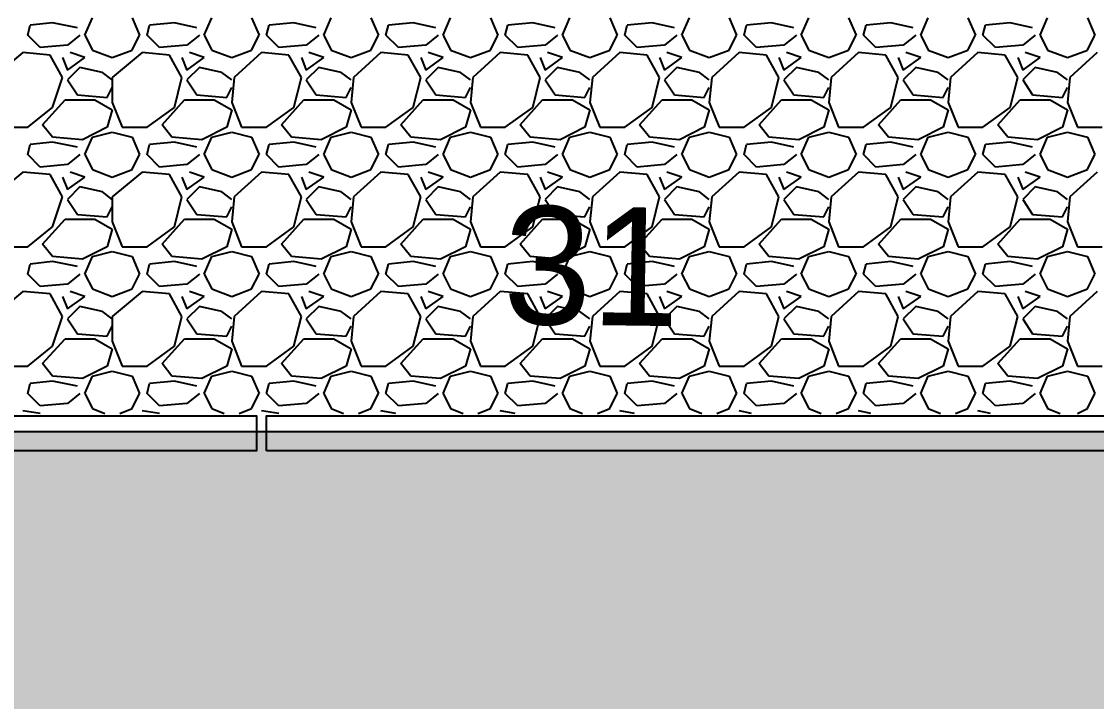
# Model space of a CAD drawing. Header units: metres. Extents: x 1 to 213, y 1 to 147.
# Drawn here: x 71.63 to 76.203, y 133.172 to 136.065 of the extents above; entities that cross this region are included whole.
import ezdxf

# ---------------------------------------------------------------- set-up
doc = ezdxf.new("R2010")
doc.units = ezdxf.units.M
for name, color, linetype in [('00-BASE-ARQUITECTURA', 8, 'Continuous'), ('00-BASE-MAICILLO-EXISTENTE', 33, 'Continuous'), ('00-BASE-TEXTO', 8, 'Continuous')]:
    doc.layers.add(name, color=color, linetype=linetype)

msp = doc.modelspace()

# ---------------------------------------------------------------- hatches: boundary and pattern name
at = {"layer": '00-BASE-MAICILLO-EXISTENTE'}
h = msp.add_hatch(dxfattribs=at)
h.set_pattern_fill('AR-SAND', scale=0.02)
h.paths.add_polyline_path([(52.2111, 142.4781), (53.0489, 142.3458), (60.1927, 142.434), (60.5896, 142.3017), (66.7191, 142.3899), (76.1559, 142.2576), (76.2, 140.2732), (75.9354, 139.8763), (74.2156, 138.8621), (73.4659, 139.6999), (73.1573, 139.7881), (72.6281, 139.6999), (71.217, 138.8621), (70.776, 139.5235), (70.2468, 139.8322), (69.7177, 139.6999), (68.3507, 138.8621), (67.9097, 139.5235), (67.3805, 139.8322), (66.7632, 139.6558), (65.4843, 138.8621), (65.2639, 138.9503), (64.6906, 139.7881), (64.1614, 139.7881), (63.7646, 139.5676), (62.618, 138.8621), (62.2652, 138.4211), (62.3093, 134.8933), (62.7062, 134.3201), (80.301, 134.3201), (82.109, 134.1878), (82.5059, 134.3201), (82.7704, 134.6728), (82.4618, 135.5107), (82.5941, 135.6871), (85.1517, 135.643), (86.0336, 133.4381), (86.5187, 132.7326), (87.577, 130.1749), (98.469, 106.627), (96.7052, 105.7892), (96.3083, 105.7451), (95.9555, 105.4364), (93.3097, 104.2017), (92.9128, 104.5545), (92.7805, 105.0395), (91.9427, 106.2743), (90.7079, 107.6413), (89.0322, 108.9201), (87.4888, 109.6697), (87.7093, 109.7138), (87.9739, 110.0666), (87.9739, 110.4194), (87.6211, 110.8163), (87.092, 110.8163), (86.8274, 110.5958), (86.7392, 110.1548), (86.9597, 109.7579), (86.651, 109.9343), (84.5784, 110.2871), (71.7461, 110.1989), (69.8941, 110.3753), (67.2923, 110.1548), (64.8229, 109.4052), (63.2795, 108.5232), (60.81, 106.0538), (59.7076, 103.9812), (59.2225, 102.526), (59.0021, 101.0267), (59.0021, 98.6895), (58.8698, 98.5131), (52.1229, 98.425), (51.9906, 98.7777), (51.9906, 112.6242), (52.1229, 122.3697), (52.0788, 142.2135), (52.2111, 142.4781)])

# ---------------------------------------------------------------- linework, layer by layer
at = {"layer": '00-BASE-ARQUITECTURA'}
for points in [[(71.8996, 136.0063), (71.9314, 136.0804)], [(72.1007, 136.0804), (72.1324, 136.0063)], [(72.4076, 136.0063), (72.4394, 136.0804)], [(72.6087, 136.0804), (72.6404, 136.0063)], [(72.9156, 136.0063), (72.9474, 136.0804)], [(73.1167, 136.0804), (73.1484, 136.0063)], [(73.4236, 136.0063), (73.4554, 136.0804)], [(73.6247, 136.0804), (73.6564, 136.0063)], [(73.9316, 136.0063), (73.9634, 136.0804)], [(74.1327, 136.0804), (74.1644, 136.0063)], [(74.4396, 136.0063), (74.4714, 136.0804)], [(74.6407, 136.0804), (74.6724, 136.0063)], [(74.9476, 136.0063), (74.9794, 136.0804)], [(75.1487, 136.0804), (75.1804, 136.0063)], [(75.4556, 136.0063), (75.4874, 136.0804)], [(75.6567, 136.0804), (75.6884, 136.0063)], [(75.9636, 136.0063), (75.9954, 136.0804)], [(76.1647, 136.0804), (76.1964, 136.0063)], [(71.6562, 136.0063), (71.6668, 136.0487)], [(71.762, 136.0593), (71.6668, 136.0487)], [(71.8679, 136.0381), (71.762, 136.0593)], [(72.1642, 136.0063), (72.1748, 136.0487)], [(72.2806, 136.0593), (72.1748, 136.0487)], [(72.3759, 136.0381), (72.2806, 136.0593)], [(72.6722, 136.0063), (72.6828, 136.0487)], [(72.7886, 136.0593), (72.6828, 136.0487)], [(72.8839, 136.0381), (72.7886, 136.0593)], [(73.1802, 136.0063), (73.1908, 136.0487)], [(73.2966, 136.0593), (73.1908, 136.0487)], [(73.3919, 136.0381), (73.2966, 136.0593)], [(73.6882, 136.0063), (73.6988, 136.0487)], [(73.8046, 136.0593), (73.6988, 136.0487)], [(73.8999, 136.0381), (73.8046, 136.0593)], [(74.1962, 136.0063), (74.2068, 136.0487)], [(74.3126, 136.0593), (74.2068, 136.0487)], [(74.4079, 136.0381), (74.3126, 136.0593)], [(74.7042, 136.0063), (74.7148, 136.0487)], [(74.8206, 136.0593), (74.7148, 136.0487)], [(74.9159, 136.0381), (74.8206, 136.0593)], [(75.2122, 136.0063), (75.2228, 136.0487)], [(75.3286, 136.0593), (75.2228, 136.0487)], [(75.4239, 136.0381), (75.3286, 136.0593)], [(75.7202, 136.0063), (75.7308, 136.0487)], [(75.8366, 136.0593), (75.7308, 136.0487)], [(75.9319, 136.0381), (75.8366, 136.0593)], [(71.7091, 135.9534), (71.6562, 136.0063)], [(71.8784, 136.0063), (71.8255, 135.964)], [(71.8996, 136.0063), (71.9314, 135.9429)], [(72.1007, 135.9429), (72.1324, 136.0063)], [(72.2171, 135.9534), (72.1642, 136.0063)], [(72.3864, 136.0063), (72.3335, 135.964)], [(72.4076, 136.0063), (72.4394, 135.9429)], [(72.6087, 135.9429), (72.6404, 136.0063)], [(72.7251, 135.9534), (72.6722, 136.0063)], [(72.8944, 136.0063), (72.8415, 135.964)], [(72.9156, 136.0063), (72.9474, 135.9429)], [(73.1167, 135.9429), (73.1484, 136.0063)], [(73.2331, 135.9534), (73.1802, 136.0063)], [(73.4024, 136.0063), (73.3495, 135.964)], [(73.4236, 136.0063), (73.4554, 135.9429)], [(73.6247, 135.9429), (73.6564, 136.0063)], [(73.7411, 135.9534), (73.6882, 136.0063)], [(73.9104, 136.0063), (73.8575, 135.964)], [(73.9316, 136.0063), (73.9634, 135.9429)], [(74.1327, 135.9429), (74.1644, 136.0063)], [(74.2491, 135.9534), (74.1962, 136.0063)], [(74.4184, 136.0063), (74.3655, 135.964)], [(74.4396, 136.0063), (74.4714, 135.9429)], [(74.6407, 135.9429), (74.6724, 136.0063)], [(74.7571, 135.9534), (74.7042, 136.0063)], [(74.9264, 136.0063), (74.8735, 135.964)], [(74.9476, 136.0063), (74.9794, 135.9429)], [(75.1487, 135.9429), (75.1804, 136.0063)], [(75.2651, 135.9534), (75.2122, 136.0063)], [(75.4344, 136.0063), (75.3815, 135.964)], [(75.4556, 136.0063), (75.4874, 135.9429)], [(75.6567, 135.9429), (75.6884, 136.0063)], [(75.7731, 135.9534), (75.7202, 136.0063)], [(75.9424, 136.0063), (75.8895, 135.964)], [(75.9636, 136.0063), (75.9954, 135.9429)], [(76.1647, 135.9429), (76.1964, 136.0063)], [(71.8255, 135.964), (71.7091, 135.9534)], [(71.9314, 135.9429), (72.016, 135.9111)], [(72.016, 135.9111), (72.1007, 135.9429)], [(72.3335, 135.964), (72.2171, 135.9534)], [(72.4394, 135.9429), (72.524, 135.9111)], [(72.524, 135.9111), (72.6087, 135.9429)], [(72.8415, 135.964), (72.7251, 135.9534)], [(72.9474, 135.9429), (73.032, 135.9111)], [(73.032, 135.9111), (73.1167, 135.9429)], [(73.3495, 135.964), (73.2331, 135.9534)], [(73.4554, 135.9429), (73.54, 135.9111)], [(73.54, 135.9111), (73.6247, 135.9429)], [(73.8575, 135.964), (73.7411, 135.9534)], [(73.9634, 135.9429), (74.048, 135.9111)], [(74.048, 135.9111), (74.1327, 135.9429)], [(74.3655, 135.964), (74.2491, 135.9534)], [(74.4714, 135.9429), (74.556, 135.9111)], [(74.556, 135.9111), (74.6407, 135.9429)], [(74.8735, 135.964), (74.7571, 135.9534)], [(74.9794, 135.9429), (75.064, 135.9111)], [(75.064, 135.9111), (75.1487, 135.9429)], [(75.3815, 135.964), (75.2651, 135.9534)], [(75.4874, 135.9429), (75.572, 135.9111)], [(75.572, 135.9111), (75.6567, 135.9429)], [(75.8895, 135.964), (75.7731, 135.9534)], [(75.9954, 135.9429), (76.08, 135.9111)], [(76.08, 135.9111), (76.1647, 135.9429)], [(71.635, 135.9323), (71.508, 135.8264)], [(71.7514, 135.9217), (71.635, 135.9323)], [(71.8044, 135.8264), (71.7514, 135.9217)], [(71.8044, 135.9111), (71.8255, 135.8582)], [(71.8255, 135.8582), (71.8996, 135.9111)], [(71.8996, 135.9111), (71.8361, 135.9323)], [(72.143, 135.9323), (72.016, 135.8264)], [(72.2594, 135.9217), (72.143, 135.9323)], [(72.3124, 135.8264), (72.2594, 135.9217)], [(72.3124, 135.9111), (72.3335, 135.8582)], [(72.3335, 135.8582), (72.4076, 135.9111)], [(72.4076, 135.9111), (72.3441, 135.9323)], [(72.651, 135.9323), (72.5346, 135.8264)], [(72.7674, 135.9217), (72.651, 135.9323)], [(72.8204, 135.8264), (72.7674, 135.9217)], [(72.8204, 135.9111), (72.8415, 135.8582)], [(72.8415, 135.8582), (72.9156, 135.9111)], [(72.9156, 135.9111), (72.8521, 135.9323)], [(73.159, 135.9323), (73.0426, 135.8264)], [(73.2754, 135.9217), (73.159, 135.9323)], [(73.3284, 135.8264), (73.2754, 135.9217)], [(73.3284, 135.9111), (73.3495, 135.8582)], [(73.3495, 135.8582), (73.4236, 135.9111)], [(73.4236, 135.9111), (73.3601, 135.9323)], [(73.667, 135.9323), (73.5506, 135.8264)], [(73.7834, 135.9217), (73.667, 135.9323)], [(73.8364, 135.8264), (73.7834, 135.9217)], [(73.8364, 135.9111), (73.8575, 135.8582)], [(73.8575, 135.8582), (73.9316, 135.9111)], [(73.9316, 135.9111), (73.8681, 135.9323)], [(74.175, 135.9323), (74.0586, 135.8264)], [(74.2914, 135.9217), (74.175, 135.9323)], [(74.3444, 135.8264), (74.2914, 135.9217)], [(74.3444, 135.9111), (74.3655, 135.8582)], [(74.3655, 135.8582), (74.4396, 135.9111)], [(74.4396, 135.9111), (74.3761, 135.9323)], [(74.683, 135.9323), (74.5666, 135.8264)], [(74.7994, 135.9217), (74.683, 135.9323)], [(74.8524, 135.8264), (74.7994, 135.9217)], [(74.8524, 135.9111), (74.8735, 135.8582)], [(74.8735, 135.8582), (74.9476, 135.9111)], [(74.9476, 135.9111), (74.8841, 135.9323)], [(75.191, 135.9323), (75.0746, 135.8264)], [(75.3074, 135.9217), (75.191, 135.9323)], [(75.3603, 135.8264), (75.3074, 135.9217)], [(75.3603, 135.9111), (75.3815, 135.8582)], [(75.3815, 135.8582), (75.4556, 135.9111)], [(75.4556, 135.9111), (75.3921, 135.9323)], [(75.699, 135.9323), (75.5826, 135.8264)], [(75.8154, 135.9217), (75.699, 135.9323)], [(75.8683, 135.8264), (75.8154, 135.9217)], [(75.8683, 135.9111), (75.8895, 135.8582)], [(75.8895, 135.8582), (75.9636, 135.9111)], [(75.9636, 135.9111), (75.9001, 135.9323)], [(76.207, 135.9323), (76.0906, 135.8264)], [(71.8784, 135.8688), (71.8255, 135.8158)], [(71.9737, 135.8476), (71.8784, 135.8688)], [(72.016, 135.8158), (71.9737, 135.8476)], [(72.3864, 135.8688), (72.3335, 135.8158)], [(72.4817, 135.8476), (72.3864, 135.8688)], [(72.524, 135.8158), (72.4817, 135.8476)], [(72.8944, 135.8688), (72.8415, 135.8158)], [(72.9897, 135.8476), (72.8944, 135.8688)], [(73.032, 135.8158), (72.9897, 135.8476)], [(73.4024, 135.8688), (73.3495, 135.8158)], [(73.4977, 135.8476), (73.4024, 135.8688)], [(73.54, 135.8158), (73.4977, 135.8476)], [(73.9104, 135.8688), (73.8575, 135.8158)], [(74.0057, 135.8476), (73.9104, 135.8688)], [(74.048, 135.8158), (74.0057, 135.8476)], [(74.4184, 135.8688), (74.3655, 135.8158)], [(74.5137, 135.8476), (74.4184, 135.8688)], [(74.556, 135.8158), (74.5137, 135.8476)], [(74.9264, 135.8688), (74.8735, 135.8158)], [(75.0217, 135.8476), (74.9264, 135.8688)], [(75.064, 135.8158), (75.0217, 135.8476)], [(75.4344, 135.8688), (75.3815, 135.8158)], [(75.5297, 135.8476), (75.4344, 135.8688)], [(75.572, 135.8158), (75.5297, 135.8476)], [(75.9424, 135.8688), (75.8895, 135.8158)], [(76.0377, 135.8476), (75.9424, 135.8688)], [(76.08, 135.8158), (76.0377, 135.8476)], [(71.762, 135.6994), (71.8044, 135.8264)], [(71.8255, 135.8158), (71.8679, 135.7523)], [(72.016, 135.8264), (72.016, 135.7206)], [(72.2806, 135.6994), (72.3124, 135.8264)], [(72.3335, 135.8158), (72.3759, 135.7523)], [(72.5346, 135.8264), (72.524, 135.7206)], [(72.7886, 135.6994), (72.8204, 135.8264)], [(72.8415, 135.8158), (72.8839, 135.7523)], [(73.0426, 135.8264), (73.032, 135.7206)], [(73.2966, 135.6994), (73.3284, 135.8264)], [(73.3495, 135.8158), (73.3919, 135.7523)], [(73.5506, 135.8264), (73.54, 135.7206)], [(73.8046, 135.6994), (73.8364, 135.8264)], [(73.8575, 135.8158), (73.8999, 135.7523)], [(74.0586, 135.8264), (74.048, 135.7206)], [(74.3126, 135.6994), (74.3444, 135.8264)], [(74.3655, 135.8158), (74.4079, 135.7523)], [(74.5666, 135.8264), (74.556, 135.7206)], [(74.8206, 135.6994), (74.8524, 135.8264)], [(74.8735, 135.8158), (74.9159, 135.7523)], [(75.0746, 135.8264), (75.064, 135.7206)], [(75.3286, 135.6994), (75.3603, 135.8264)], [(75.3815, 135.8158), (75.4239, 135.7523)], [(75.5826, 135.8264), (75.572, 135.7206)], [(75.8366, 135.6994), (75.8683, 135.8264)], [(75.8895, 135.8158), (75.9319, 135.7523)], [(76.0906, 135.8264), (76.08, 135.7206)], [(71.8679, 135.7523), (71.9949, 135.7418)], [(71.9949, 135.7418), (72.016, 135.7841)], [(72.3759, 135.7523), (72.5029, 135.7418)], [(72.5029, 135.7418), (72.524, 135.7841)], [(72.8839, 135.7523), (73.0109, 135.7418)], [(73.0109, 135.7418), (73.032, 135.7841)], [(73.3919, 135.7523), (73.5188, 135.7418)], [(73.5188, 135.7418), (73.54, 135.7841)], [(73.8999, 135.7523), (74.0269, 135.7418)], [(74.0269, 135.7418), (74.048, 135.7841)], [(74.4079, 135.7523), (74.5349, 135.7418)], [(74.5349, 135.7418), (74.556, 135.7841)], [(74.9159, 135.7523), (75.0429, 135.7418)], [(75.0429, 135.7418), (75.064, 135.7841)], [(75.4239, 135.7523), (75.5509, 135.7418)], [(75.5509, 135.7418), (75.572, 135.7841)], [(75.9319, 135.7523), (76.0589, 135.7418)], [(76.0589, 135.7418), (76.08, 135.7841)], [(71.7197, 135.6253), (71.8149, 135.7312)], [(71.8149, 135.7312), (71.9419, 135.7312)], [(71.9419, 135.7312), (72.016, 135.6889)], [(72.016, 135.7206), (72.0584, 135.6148)], [(72.2277, 135.6253), (72.3229, 135.7312)], [(72.3229, 135.7312), (72.4499, 135.7312)], [(72.4499, 135.7312), (72.524, 135.6889)], [(72.524, 135.7206), (72.5664, 135.6148)], [(72.7357, 135.6253), (72.8309, 135.7312)], [(72.8309, 135.7312), (72.9579, 135.7312)], [(72.9579, 135.7312), (73.032, 135.6889)], [(73.032, 135.7206), (73.0744, 135.6148)], [(73.2437, 135.6253), (73.3389, 135.7312)], [(73.3389, 135.7312), (73.4659, 135.7312)], [(73.4659, 135.7312), (73.54, 135.6889)], [(73.54, 135.7206), (73.5824, 135.6148)], [(73.7517, 135.6253), (73.8469, 135.7312)], [(73.8469, 135.7312), (73.9739, 135.7312)], [(73.9739, 135.7312), (74.048, 135.6889)], [(74.048, 135.7206), (74.0904, 135.6148)], [(74.2597, 135.6253), (74.3549, 135.7312)], [(74.3549, 135.7312), (74.4819, 135.7312)], [(74.4819, 135.7312), (74.556, 135.6889)], [(74.556, 135.7206), (74.5984, 135.6148)], [(74.7677, 135.6253), (74.8629, 135.7312)], [(74.8629, 135.7312), (74.9899, 135.7312)], [(74.9899, 135.7312), (75.064, 135.6889)], [(75.064, 135.7206), (75.1063, 135.6148)], [(75.2757, 135.6253), (75.3709, 135.7312)], [(75.3709, 135.7312), (75.4979, 135.7312)], [(75.4979, 135.7312), (75.572, 135.6889)], [(75.572, 135.7206), (75.6143, 135.6148)], [(75.7837, 135.6253), (75.8789, 135.7312)], [(75.8789, 135.7312), (76.0059, 135.7312)], [(76.0059, 135.7312), (76.08, 135.6889)], [(76.08, 135.7206), (76.1224, 135.6148)], [(71.6562, 135.6148), (71.762, 135.6994)], [(72.016, 135.6889), (71.9949, 135.6148)], [(72.1642, 135.6148), (72.2806, 135.6994)], [(72.524, 135.6889), (72.5029, 135.6148)], [(72.6722, 135.6148), (72.7886, 135.6994)], [(73.032, 135.6889), (73.0109, 135.6148)], [(73.1802, 135.6148), (73.2966, 135.6994)], [(73.54, 135.6889), (73.5188, 135.6148)], [(73.6882, 135.6148), (73.8046, 135.6994)], [(74.048, 135.6889), (74.0269, 135.6148)], [(74.1962, 135.6148), (74.3126, 135.6994)], [(74.556, 135.6889), (74.5349, 135.6148)], [(74.7042, 135.6148), (74.8206, 135.6994)], [(75.064, 135.6889), (75.0429, 135.6148)], [(75.2122, 135.6148), (75.3286, 135.6994)], [(75.572, 135.6889), (75.5509, 135.6148)], [(75.7202, 135.6148), (75.8366, 135.6994)], [(76.08, 135.6889), (76.0589, 135.6148)], [(71.5504, 135.6148), (71.6562, 135.6148)], [(71.762, 135.5724), (71.7197, 135.6253)], [(71.9949, 135.6148), (71.889, 135.5618)], [(72.0584, 135.6148), (72.1642, 135.6148)], [(72.27, 135.5724), (72.2277, 135.6253)], [(72.5029, 135.6148), (72.397, 135.5618)], [(72.5664, 135.6148), (72.6722, 135.6148)], [(72.778, 135.5724), (72.7357, 135.6253)], [(73.0109, 135.6148), (72.905, 135.5618)], [(73.0744, 135.6148), (73.1802, 135.6148)], [(73.286, 135.5724), (73.2437, 135.6253)], [(73.5188, 135.6148), (73.413, 135.5618)], [(73.5824, 135.6148), (73.6882, 135.6148)], [(73.794, 135.5724), (73.7517, 135.6253)], [(74.0269, 135.6148), (73.921, 135.5618)], [(74.0904, 135.6148), (74.1962, 135.6148)], [(74.302, 135.5724), (74.2597, 135.6253)], [(74.5349, 135.6148), (74.429, 135.5618)], [(74.5984, 135.6148), (74.7042, 135.6148)], [(74.81, 135.5724), (74.7677, 135.6253)], [(75.0429, 135.6148), (74.937, 135.5618)], [(75.1063, 135.6148), (75.2122, 135.6148)], [(75.318, 135.5724), (75.2757, 135.6253)], [(75.5509, 135.6148), (75.445, 135.5618)], [(75.6143, 135.6148), (75.7202, 135.6148)], [(75.826, 135.5724), (75.7837, 135.6253)], [(76.0589, 135.6148), (75.953, 135.5618)], [(76.1224, 135.6148), (76.2282, 135.6148)], [(71.889, 135.5618), (71.762, 135.5724)], [(71.8996, 135.4983), (71.9314, 135.5724)], [(71.9314, 135.5724), (72.016, 135.5936)], [(72.016, 135.5936), (72.1007, 135.5724)], [(72.1007, 135.5724), (72.1324, 135.4983)], [(72.397, 135.5618), (72.27, 135.5724)], [(72.4076, 135.4983), (72.4394, 135.5724)], [(72.4394, 135.5724), (72.524, 135.5936)], [(72.524, 135.5936), (72.6087, 135.5724)], [(72.6087, 135.5724), (72.6404, 135.4983)], [(72.905, 135.5618), (72.778, 135.5724)], [(72.9156, 135.4983), (72.9474, 135.5724)], [(72.9474, 135.5724), (73.032, 135.5936)], [(73.032, 135.5936), (73.1167, 135.5724)], [(73.1167, 135.5724), (73.1484, 135.4983)], [(73.413, 135.5618), (73.286, 135.5724)], [(73.4236, 135.4983), (73.4554, 135.5724)], [(73.4554, 135.5724), (73.54, 135.5936)], [(73.54, 135.5936), (73.6247, 135.5724)], [(73.6247, 135.5724), (73.6564, 135.4983)], [(73.921, 135.5618), (73.794, 135.5724)], [(73.9316, 135.4983), (73.9634, 135.5724)], [(73.9634, 135.5724), (74.048, 135.5936)], [(74.048, 135.5936), (74.1327, 135.5724)], [(74.1327, 135.5724), (74.1644, 135.4983)], [(74.429, 135.5618), (74.302, 135.5724)], [(74.4396, 135.4983), (74.4714, 135.5724)], [(74.4714, 135.5724), (74.556, 135.5936)], [(74.556, 135.5936), (74.6407, 135.5724)], [(74.6407, 135.5724), (74.6724, 135.4983)], [(74.937, 135.5618), (74.81, 135.5724)], [(74.9476, 135.4983), (74.9794, 135.5724)], [(74.9794, 135.5724), (75.064, 135.5936)], [(75.064, 135.5936), (75.1487, 135.5724)], [(75.1487, 135.5724), (75.1804, 135.4983)], [(75.445, 135.5618), (75.318, 135.5724)], [(75.4556, 135.4983), (75.4874, 135.5724)], [(75.4874, 135.5724), (75.572, 135.5936)], [(75.572, 135.5936), (75.6567, 135.5724)], [(75.6567, 135.5724), (75.6884, 135.4983)], [(75.953, 135.5618), (75.826, 135.5724)], [(75.9636, 135.4983), (75.9954, 135.5724)], [(75.9954, 135.5724), (76.08, 135.5936)], [(76.08, 135.5936), (76.1647, 135.5724)], [(76.1647, 135.5724), (76.1964, 135.4983)], [(71.6562, 135.4983), (71.6668, 135.5407)], [(71.762, 135.5513), (71.6668, 135.5407)], [(71.8679, 135.5301), (71.762, 135.5513)], [(72.1642, 135.4983), (72.1748, 135.5407)], [(72.2806, 135.5513), (72.1748, 135.5407)], [(72.3759, 135.5301), (72.2806, 135.5513)], [(72.6722, 135.4983), (72.6828, 135.5407)], [(72.7886, 135.5513), (72.6828, 135.5407)], [(72.8839, 135.5301), (72.7886, 135.5513)], [(73.1802, 135.4983), (73.1908, 135.5407)], [(73.2966, 135.5513), (73.1908, 135.5407)], [(73.3919, 135.5301), (73.2966, 135.5513)], [(73.6882, 135.4983), (73.6988, 135.5407)], [(73.8046, 135.5513), (73.6988, 135.5407)], [(73.8999, 135.5301), (73.8046, 135.5513)], [(74.1962, 135.4983), (74.2068, 135.5407)], [(74.3126, 135.5513), (74.2068, 135.5407)], [(74.4079, 135.5301), (74.3126, 135.5513)], [(74.7042, 135.4983), (74.7148, 135.5407)], [(74.8206, 135.5513), (74.7148, 135.5407)], [(74.9159, 135.5301), (74.8206, 135.5513)], [(75.2122, 135.4983), (75.2228, 135.5407)], [(75.3286, 135.5513), (75.2228, 135.5407)], [(75.4239, 135.5301), (75.3286, 135.5513)], [(75.7202, 135.4983), (75.7308, 135.5407)], [(75.8366, 135.5513), (75.7308, 135.5407)], [(75.9319, 135.5301), (75.8366, 135.5513)], [(71.7091, 135.4454), (71.6562, 135.4983)], [(71.8784, 135.4983), (71.8255, 135.456)], [(71.8996, 135.4983), (71.9314, 135.4348)], [(72.1007, 135.4348), (72.1324, 135.4983)], [(72.2171, 135.4454), (72.1642, 135.4983)], [(72.3864, 135.4983), (72.3335, 135.456)], [(72.4076, 135.4983), (72.4394, 135.4348)], [(72.6087, 135.4348), (72.6404, 135.4983)], [(72.7251, 135.4454), (72.6722, 135.4983)], [(72.8944, 135.4983), (72.8415, 135.456)], [(72.9156, 135.4983), (72.9474, 135.4348)], [(73.1167, 135.4348), (73.1484, 135.4983)], [(73.2331, 135.4454), (73.1802, 135.4983)], [(73.4024, 135.4983), (73.3495, 135.456)], [(73.4236, 135.4983), (73.4554, 135.4348)], [(73.6247, 135.4348), (73.6564, 135.4983)], [(73.7411, 135.4454), (73.6882, 135.4983)], [(73.9104, 135.4983), (73.8575, 135.456)], [(73.9316, 135.4983), (73.9634, 135.4348)], [(74.1327, 135.4348), (74.1644, 135.4983)], [(74.2491, 135.4454), (74.1962, 135.4983)], [(74.4184, 135.4983), (74.3655, 135.456)], [(74.4396, 135.4983), (74.4714, 135.4348)], [(74.6407, 135.4348), (74.6724, 135.4983)], [(74.7571, 135.4454), (74.7042, 135.4983)], [(74.9264, 135.4983), (74.8735, 135.456)], [(74.9476, 135.4983), (74.9794, 135.4348)], [(75.1487, 135.4348), (75.1804, 135.4983)], [(75.2651, 135.4454), (75.2122, 135.4983)], [(75.4344, 135.4983), (75.3815, 135.456)], [(75.4556, 135.4983), (75.4874, 135.4348)], [(75.6567, 135.4348), (75.6884, 135.4983)], [(75.7731, 135.4454), (75.7202, 135.4983)], [(75.9424, 135.4983), (75.8895, 135.456)], [(75.9636, 135.4983), (75.9954, 135.4348)], [(76.1647, 135.4348), (76.1964, 135.4983)], [(71.8255, 135.456), (71.7091, 135.4454)], [(71.9314, 135.4348), (72.016, 135.4031)], [(72.016, 135.4031), (72.1007, 135.4348)], [(72.3335, 135.456), (72.2171, 135.4454)], [(72.4394, 135.4348), (72.524, 135.4031)], [(72.524, 135.4031), (72.6087, 135.4348)], [(72.8415, 135.456), (72.7251, 135.4454)], [(72.9474, 135.4348), (73.032, 135.4031)], [(73.032, 135.4031), (73.1167, 135.4348)], [(73.3495, 135.456), (73.2331, 135.4454)], [(73.4554, 135.4348), (73.54, 135.4031)], [(73.54, 135.4031), (73.6247, 135.4348)], [(73.8575, 135.456), (73.7411, 135.4454)], [(73.9634, 135.4348), (74.048, 135.4031)], [(74.048, 135.4031), (74.1327, 135.4348)], [(74.3655, 135.456), (74.2491, 135.4454)], [(74.4714, 135.4348), (74.556, 135.4031)], [(74.556, 135.4031), (74.6407, 135.4348)], [(74.8735, 135.456), (74.7571, 135.4454)], [(74.9794, 135.4348), (75.064, 135.4031)], [(75.064, 135.4031), (75.1487, 135.4348)], [(75.3815, 135.456), (75.2651, 135.4454)], [(75.4874, 135.4348), (75.572, 135.4031)], [(75.572, 135.4031), (75.6567, 135.4348)], [(75.8895, 135.456), (75.7731, 135.4454)], [(75.9954, 135.4348), (76.08, 135.4031)], [(76.08, 135.4031), (76.1647, 135.4348)], [(71.635, 135.4243), (71.508, 135.3184)], [(71.7514, 135.4137), (71.635, 135.4243)], [(71.8044, 135.3184), (71.7514, 135.4137)], [(71.8044, 135.4031), (71.8255, 135.3502)], [(71.8255, 135.3502), (71.8996, 135.4031)], [(71.8996, 135.4031), (71.8361, 135.4243)], [(72.143, 135.4243), (72.016, 135.3184)], [(72.2594, 135.4137), (72.143, 135.4243)], [(72.3124, 135.3184), (72.2594, 135.4137)], [(72.3124, 135.4031), (72.3335, 135.3502)], [(72.3335, 135.3502), (72.4076, 135.4031)], [(72.4076, 135.4031), (72.3441, 135.4243)], [(72.651, 135.4243), (72.5346, 135.3184)], [(72.7674, 135.4137), (72.651, 135.4243)], [(72.8204, 135.3184), (72.7674, 135.4137)], [(72.8204, 135.4031), (72.8415, 135.3502)], [(72.8415, 135.3502), (72.9156, 135.4031)], [(72.9156, 135.4031), (72.8521, 135.4243)], [(73.159, 135.4243), (73.0426, 135.3184)], [(73.2754, 135.4137), (73.159, 135.4243)], [(73.3284, 135.3184), (73.2754, 135.4137)], [(73.3284, 135.4031), (73.3495, 135.3502)], [(73.3495, 135.3502), (73.4236, 135.4031)], [(73.4236, 135.4031), (73.3601, 135.4243)], [(73.667, 135.4243), (73.5506, 135.3184)], [(73.7834, 135.4137), (73.667, 135.4243)], [(73.8364, 135.3184), (73.7834, 135.4137)], [(73.8364, 135.4031), (73.8575, 135.3502)], [(73.8575, 135.3502), (73.9316, 135.4031)], [(73.9316, 135.4031), (73.8681, 135.4243)], [(74.175, 135.4243), (74.0586, 135.3184)], [(74.2914, 135.4137), (74.175, 135.4243)], [(74.3444, 135.3184), (74.2914, 135.4137)], [(74.3444, 135.4031), (74.3655, 135.3502)], [(74.3655, 135.3502), (74.4396, 135.4031)], [(74.4396, 135.4031), (74.3761, 135.4243)], [(74.683, 135.4243), (74.5666, 135.3184)], [(74.7994, 135.4137), (74.683, 135.4243)], [(74.8524, 135.3184), (74.7994, 135.4137)], [(74.8524, 135.4031), (74.8735, 135.3502)], [(74.8735, 135.3502), (74.9476, 135.4031)], [(74.9476, 135.4031), (74.8841, 135.4243)], [(75.191, 135.4243), (75.0746, 135.3184)], [(75.3074, 135.4137), (75.191, 135.4243)], [(75.3603, 135.3184), (75.3074, 135.4137)], [(75.3603, 135.4031), (75.3815, 135.3502)], [(75.3815, 135.3502), (75.4556, 135.4031)], [(75.4556, 135.4031), (75.3921, 135.4243)], [(75.699, 135.4243), (75.5826, 135.3184)], [(75.8154, 135.4137), (75.699, 135.4243)], [(75.8683, 135.3184), (75.8154, 135.4137)], [(75.8683, 135.4031), (75.8895, 135.3502)], [(75.8895, 135.3502), (75.9636, 135.4031)], [(75.9636, 135.4031), (75.9001, 135.4243)], [(76.207, 135.4243), (76.0906, 135.3184)], [(71.8784, 135.3608), (71.8255, 135.3078)], [(71.9737, 135.3396), (71.8784, 135.3608)], [(72.016, 135.3078), (71.9737, 135.3396)], [(72.3864, 135.3608), (72.3335, 135.3078)], [(72.4817, 135.3396), (72.3864, 135.3608)], [(72.524, 135.3078), (72.4817, 135.3396)], [(72.8944, 135.3608), (72.8415, 135.3078)], [(72.9897, 135.3396), (72.8944, 135.3608)], [(73.032, 135.3078), (72.9897, 135.3396)], [(73.4024, 135.3608), (73.3495, 135.3078)], [(73.4977, 135.3396), (73.4024, 135.3608)], [(73.54, 135.3078), (73.4977, 135.3396)], [(73.9104, 135.3608), (73.8575, 135.3078)], [(74.0057, 135.3396), (73.9104, 135.3608)], [(74.048, 135.3078), (74.0057, 135.3396)], [(74.4184, 135.3608), (74.3655, 135.3078)], [(74.5137, 135.3396), (74.4184, 135.3608)], [(74.556, 135.3078), (74.5137, 135.3396)], [(74.9264, 135.3608), (74.8735, 135.3078)], [(75.0217, 135.3396), (74.9264, 135.3608)], [(75.064, 135.3078), (75.0217, 135.3396)], [(75.4344, 135.3608), (75.3815, 135.3078)], [(75.5297, 135.3396), (75.4344, 135.3608)], [(75.572, 135.3078), (75.5297, 135.3396)], [(75.9424, 135.3608), (75.8895, 135.3078)], [(76.0377, 135.3396), (75.9424, 135.3608)], [(76.08, 135.3078), (76.0377, 135.3396)], [(71.762, 135.1914), (71.8044, 135.3184)], [(71.8255, 135.3078), (71.8679, 135.2443)], [(72.016, 135.3184), (72.016, 135.2126)], [(72.2806, 135.1914), (72.3124, 135.3184)], [(72.3335, 135.3078), (72.3759, 135.2443)], [(72.5346, 135.3184), (72.524, 135.2126)], [(72.7886, 135.1914), (72.8204, 135.3184)], [(72.8415, 135.3078), (72.8839, 135.2443)], [(73.0426, 135.3184), (73.032, 135.2126)], [(73.2966, 135.1914), (73.3284, 135.3184)], [(73.3495, 135.3078), (73.3919, 135.2443)], [(73.5506, 135.3184), (73.54, 135.2126)], [(73.8046, 135.1914), (73.8364, 135.3184)], [(73.8575, 135.3078), (73.8999, 135.2443)], [(74.0586, 135.3184), (74.048, 135.2126)], [(74.3126, 135.1914), (74.3444, 135.3184)], [(74.3655, 135.3078), (74.4079, 135.2443)], [(74.5666, 135.3184), (74.556, 135.2126)], [(74.8206, 135.1914), (74.8524, 135.3184)], [(74.8735, 135.3078), (74.9159, 135.2443)], [(75.0746, 135.3184), (75.064, 135.2126)], [(75.3286, 135.1914), (75.3603, 135.3184)], [(75.3815, 135.3078), (75.4239, 135.2443)], [(75.5826, 135.3184), (75.572, 135.2126)], [(75.8366, 135.1914), (75.8683, 135.3184)], [(75.8895, 135.3078), (75.9319, 135.2443)], [(76.0906, 135.3184), (76.08, 135.2126)], [(71.9949, 135.2338), (72.016, 135.2761)], [(72.5029, 135.2338), (72.524, 135.2761)], [(73.0109, 135.2338), (73.032, 135.2761)], [(73.5188, 135.2338), (73.54, 135.2761)], [(74.0269, 135.2338), (74.048, 135.2761)], [(74.5349, 135.2338), (74.556, 135.2761)], [(75.0429, 135.2338), (75.064, 135.2761)], [(75.5509, 135.2338), (75.572, 135.2761)], [(76.0589, 135.2338), (76.08, 135.2761)], [(71.7197, 135.1173), (71.8149, 135.2232)], [(71.8149, 135.2232), (71.9419, 135.2232)], [(71.8679, 135.2443), (71.9949, 135.2338)], [(71.9419, 135.2232), (72.016, 135.1808)], [(72.016, 135.2126), (72.0584, 135.1068)], [(72.2277, 135.1173), (72.3229, 135.2232)], [(72.3229, 135.2232), (72.4499, 135.2232)], [(72.3759, 135.2443), (72.5029, 135.2338)], [(72.4499, 135.2232), (72.524, 135.1808)], [(72.524, 135.2126), (72.5664, 135.1068)], [(72.7357, 135.1173), (72.8309, 135.2232)], [(72.8309, 135.2232), (72.9579, 135.2232)], [(72.8839, 135.2443), (73.0109, 135.2338)], [(72.9579, 135.2232), (73.032, 135.1808)], [(73.032, 135.2126), (73.0744, 135.1068)], [(73.2437, 135.1173), (73.3389, 135.2232)], [(73.3389, 135.2232), (73.4659, 135.2232)], [(73.3919, 135.2443), (73.5188, 135.2338)], [(73.4659, 135.2232), (73.54, 135.1808)], [(73.54, 135.2126), (73.5824, 135.1068)], [(73.7517, 135.1173), (73.8469, 135.2232)], [(73.8469, 135.2232), (73.9739, 135.2232)], [(73.8999, 135.2443), (74.0269, 135.2338)], [(73.9739, 135.2232), (74.048, 135.1808)], [(74.048, 135.2126), (74.0904, 135.1068)], [(74.2597, 135.1173), (74.3549, 135.2232)], [(74.3549, 135.2232), (74.4819, 135.2232)], [(74.4079, 135.2443), (74.5349, 135.2338)], [(74.4819, 135.2232), (74.556, 135.1808)], [(74.556, 135.2126), (74.5984, 135.1068)], [(74.7677, 135.1173), (74.8629, 135.2232)], [(74.8629, 135.2232), (74.9899, 135.2232)], [(74.9159, 135.2443), (75.0429, 135.2338)], [(74.9899, 135.2232), (75.064, 135.1808)], [(75.064, 135.2126), (75.1063, 135.1068)], [(75.2757, 135.1173), (75.3709, 135.2232)], [(75.3709, 135.2232), (75.4979, 135.2232)], [(75.4239, 135.2443), (75.5509, 135.2338)], [(75.4979, 135.2232), (75.572, 135.1808)], [(75.572, 135.2126), (75.6143, 135.1068)], [(75.7837, 135.1173), (75.8789, 135.2232)], [(75.8789, 135.2232), (76.0059, 135.2232)], [(75.9319, 135.2443), (76.0589, 135.2338)], [(76.0059, 135.2232), (76.08, 135.1808)], [(76.08, 135.2126), (76.1224, 135.1068)], [(71.6562, 135.1068), (71.762, 135.1914)], [(72.016, 135.1808), (71.9949, 135.1068)], [(72.1642, 135.1068), (72.2806, 135.1914)], [(72.524, 135.1808), (72.5029, 135.1068)], [(72.6722, 135.1068), (72.7886, 135.1914)], [(73.032, 135.1808), (73.0109, 135.1068)], [(73.1802, 135.1068), (73.2966, 135.1914)], [(73.54, 135.1808), (73.5188, 135.1068)], [(73.6882, 135.1068), (73.8046, 135.1914)], [(74.048, 135.1808), (74.0269, 135.1068)], [(74.1962, 135.1068), (74.3126, 135.1914)], [(74.556, 135.1808), (74.5349, 135.1068)], [(74.7042, 135.1068), (74.8206, 135.1914)], [(75.064, 135.1808), (75.0429, 135.1068)], [(75.2122, 135.1068), (75.3286, 135.1914)], [(75.572, 135.1808), (75.5509, 135.1068)], [(75.7202, 135.1068), (75.8366, 135.1914)], [(76.08, 135.1808), (76.0589, 135.1068)], [(71.762, 135.0644), (71.7197, 135.1173)], [(72.27, 135.0644), (72.2277, 135.1173)], [(72.778, 135.0644), (72.7357, 135.1173)], [(73.286, 135.0644), (73.2437, 135.1173)], [(73.794, 135.0644), (73.7517, 135.1173)], [(74.302, 135.0644), (74.2597, 135.1173)], [(74.81, 135.0644), (74.7677, 135.1173)], [(75.318, 135.0644), (75.2757, 135.1173)], [(75.826, 135.0644), (75.7837, 135.1173)], [(71.5504, 135.1068), (71.6562, 135.1068)], [(71.889, 135.0538), (71.762, 135.0644)], [(71.9949, 135.1068), (71.889, 135.0538)], [(71.8996, 134.9903), (71.9314, 135.0644)], [(71.9314, 135.0644), (72.016, 135.0856)], [(72.016, 135.0856), (72.1007, 135.0644)], [(72.0584, 135.1068), (72.1642, 135.1068)], [(72.1007, 135.0644), (72.1324, 134.9903)], [(72.397, 135.0538), (72.27, 135.0644)], [(72.5029, 135.1068), (72.397, 135.0538)], [(72.4076, 134.9903), (72.4394, 135.0644)], [(72.4394, 135.0644), (72.524, 135.0856)], [(72.524, 135.0856), (72.6087, 135.0644)], [(72.5664, 135.1068), (72.6722, 135.1068)], [(72.6087, 135.0644), (72.6404, 134.9903)], [(72.905, 135.0538), (72.778, 135.0644)], [(73.0109, 135.1068), (72.905, 135.0538)], [(72.9156, 134.9903), (72.9474, 135.0644)], [(72.9474, 135.0644), (73.032, 135.0856)], [(73.032, 135.0856), (73.1167, 135.0644)], [(73.0744, 135.1068), (73.1802, 135.1068)], [(73.1167, 135.0644), (73.1484, 134.9903)], [(73.413, 135.0538), (73.286, 135.0644)], [(73.5188, 135.1068), (73.413, 135.0538)], [(73.4236, 134.9903), (73.4554, 135.0644)], [(73.4554, 135.0644), (73.54, 135.0856)], [(73.54, 135.0856), (73.6247, 135.0644)], [(73.5824, 135.1068), (73.6882, 135.1068)], [(73.6247, 135.0644), (73.6564, 134.9903)], [(73.921, 135.0538), (73.794, 135.0644)], [(74.0269, 135.1068), (73.921, 135.0538)], [(73.9316, 134.9903), (73.9634, 135.0644)], [(73.9634, 135.0644), (74.048, 135.0856)], [(74.048, 135.0856), (74.1327, 135.0644)], [(74.0904, 135.1068), (74.1962, 135.1068)], [(74.1327, 135.0644), (74.1644, 134.9903)], [(74.429, 135.0538), (74.302, 135.0644)], [(74.5349, 135.1068), (74.429, 135.0538)], [(74.4396, 134.9903), (74.4714, 135.0644)], [(74.4714, 135.0644), (74.556, 135.0856)], [(74.556, 135.0856), (74.6407, 135.0644)], [(74.5984, 135.1068), (74.7042, 135.1068)], [(74.6407, 135.0644), (74.6724, 134.9903)], [(74.937, 135.0538), (74.81, 135.0644)], [(75.0429, 135.1068), (74.937, 135.0538)], [(74.9476, 134.9903), (74.9794, 135.0644)], [(74.9794, 135.0644), (75.064, 135.0856)], [(75.064, 135.0856), (75.1487, 135.0644)], [(75.1063, 135.1068), (75.2122, 135.1068)], [(75.1487, 135.0644), (75.1804, 134.9903)], [(75.445, 135.0538), (75.318, 135.0644)], [(75.5509, 135.1068), (75.445, 135.0538)], [(75.4556, 134.9903), (75.4874, 135.0644)], [(75.4874, 135.0644), (75.572, 135.0856)], [(75.572, 135.0856), (75.6567, 135.0644)], [(75.6143, 135.1068), (75.7202, 135.1068)], [(75.6567, 135.0644), (75.6884, 134.9903)], [(75.953, 135.0538), (75.826, 135.0644)], [(76.0589, 135.1068), (75.953, 135.0538)], [(75.9636, 134.9903), (75.9954, 135.0644)], [(75.9954, 135.0644), (76.08, 135.0856)], [(76.08, 135.0856), (76.1647, 135.0644)], [(76.1224, 135.1068), (76.2282, 135.1068)], [(76.1647, 135.0644), (76.1964, 134.9903)], [(71.6562, 134.9903), (71.6668, 135.0327)], [(71.762, 135.0433), (71.6668, 135.0327)], [(71.8679, 135.0221), (71.762, 135.0433)], [(72.1642, 134.9903), (72.1748, 135.0327)], [(72.2806, 135.0433), (72.1748, 135.0327)], [(72.3759, 135.0221), (72.2806, 135.0433)], [(72.6722, 134.9903), (72.6828, 135.0327)], [(72.7886, 135.0433), (72.6828, 135.0327)], [(72.8839, 135.0221), (72.7886, 135.0433)], [(73.1802, 134.9903), (73.1908, 135.0327)], [(73.2966, 135.0433), (73.1908, 135.0327)], [(73.3919, 135.0221), (73.2966, 135.0433)], [(73.6882, 134.9903), (73.6988, 135.0327)], [(73.8046, 135.0433), (73.6988, 135.0327)], [(73.8999, 135.0221), (73.8046, 135.0433)], [(74.1962, 134.9903), (74.2068, 135.0327)], [(74.3126, 135.0433), (74.2068, 135.0327)], [(74.4079, 135.0221), (74.3126, 135.0433)], [(74.7042, 134.9903), (74.7148, 135.0327)], [(74.8206, 135.0433), (74.7148, 135.0327)], [(74.9159, 135.0221), (74.8206, 135.0433)], [(75.2122, 134.9903), (75.2228, 135.0327)], [(75.3286, 135.0433), (75.2228, 135.0327)], [(75.4239, 135.0221), (75.3286, 135.0433)], [(75.7202, 134.9903), (75.7308, 135.0327)], [(75.8366, 135.0433), (75.7308, 135.0327)], [(75.9319, 135.0221), (75.8366, 135.0433)], [(71.7091, 134.9374), (71.6562, 134.9903)], [(71.8784, 134.9903), (71.8255, 134.948)], [(71.8996, 134.9903), (71.9314, 134.9268)], [(72.1007, 134.9268), (72.1324, 134.9903)], [(72.2171, 134.9374), (72.1642, 134.9903)], [(72.3864, 134.9903), (72.3335, 134.948)], [(72.4076, 134.9903), (72.4394, 134.9268)], [(72.6087, 134.9268), (72.6404, 134.9903)], [(72.7251, 134.9374), (72.6722, 134.9903)], [(72.8944, 134.9903), (72.8415, 134.948)], [(72.9156, 134.9903), (72.9474, 134.9268)], [(73.1167, 134.9268), (73.1484, 134.9903)], [(73.2331, 134.9374), (73.1802, 134.9903)], [(73.4024, 134.9903), (73.3495, 134.948)], [(73.4236, 134.9903), (73.4554, 134.9268)], [(73.6247, 134.9268), (73.6564, 134.9903)], [(73.7411, 134.9374), (73.6882, 134.9903)], [(73.9104, 134.9903), (73.8575, 134.948)], [(73.9316, 134.9903), (73.9634, 134.9268)], [(74.1327, 134.9268), (74.1644, 134.9903)], [(74.2491, 134.9374), (74.1962, 134.9903)], [(74.4184, 134.9903), (74.3655, 134.948)], [(74.4396, 134.9903), (74.4714, 134.9268)], [(74.6407, 134.9268), (74.6724, 134.9903)], [(74.7571, 134.9374), (74.7042, 134.9903)], [(74.9264, 134.9903), (74.8735, 134.948)], [(74.9476, 134.9903), (74.9794, 134.9268)], [(75.1487, 134.9268), (75.1804, 134.9903)], [(75.2651, 134.9374), (75.2122, 134.9903)], [(75.4344, 134.9903), (75.3815, 134.948)], [(75.4556, 134.9903), (75.4874, 134.9268)], [(75.6567, 134.9268), (75.6884, 134.9903)], [(75.7731, 134.9374), (75.7202, 134.9903)], [(75.9424, 134.9903), (75.8895, 134.948)], [(75.9636, 134.9903), (75.9954, 134.9268)], [(76.1647, 134.9268), (76.1964, 134.9903)], [(71.8255, 134.948), (71.7091, 134.9374)], [(71.9314, 134.9268), (72.016, 134.8951)], [(72.016, 134.8951), (72.1007, 134.9268)], [(72.3335, 134.948), (72.2171, 134.9374)], [(72.4394, 134.9268), (72.524, 134.8951)], [(72.524, 134.8951), (72.6087, 134.9268)], [(72.8415, 134.948), (72.7251, 134.9374)], [(72.9474, 134.9268), (73.032, 134.8951)], [(73.032, 134.8951), (73.1167, 134.9268)], [(73.3495, 134.948), (73.2331, 134.9374)], [(73.4554, 134.9268), (73.54, 134.8951)], [(73.54, 134.8951), (73.6247, 134.9268)], [(73.8575, 134.948), (73.7411, 134.9374)], [(73.9634, 134.9268), (74.048, 134.8951)], [(74.048, 134.8951), (74.1327, 134.9268)], [(74.3655, 134.948), (74.2491, 134.9374)], [(74.4714, 134.9268), (74.556, 134.8951)], [(74.556, 134.8951), (74.6407, 134.9268)], [(74.8735, 134.948), (74.7571, 134.9374)], [(74.9794, 134.9268), (75.064, 134.8951)], [(75.064, 134.8951), (75.1487, 134.9268)], [(75.3815, 134.948), (75.2651, 134.9374)], [(75.4874, 134.9268), (75.572, 134.8951)], [(75.572, 134.8951), (75.6567, 134.9268)], [(75.8895, 134.948), (75.7731, 134.9374)], [(75.9954, 134.9268), (76.08, 134.8951)], [(76.08, 134.8951), (76.1647, 134.9268)], [(71.635, 134.9163), (71.508, 134.8104)], [(71.7514, 134.9057), (71.635, 134.9163)], [(71.8044, 134.8104), (71.7514, 134.9057)], [(71.8044, 134.8951), (71.8255, 134.8422)], [(71.8255, 134.8422), (71.8996, 134.8951)], [(71.8996, 134.8951), (71.8361, 134.9163)], [(72.143, 134.9163), (72.016, 134.8104)], [(72.2594, 134.9057), (72.143, 134.9163)], [(72.3124, 134.8104), (72.2594, 134.9057)], [(72.3124, 134.8951), (72.3335, 134.8422)], [(72.3335, 134.8422), (72.4076, 134.8951)], [(72.4076, 134.8951), (72.3441, 134.9163)], [(72.651, 134.9163), (72.5346, 134.8104)], [(72.7674, 134.9057), (72.651, 134.9163)], [(72.8204, 134.8104), (72.7674, 134.9057)], [(72.8204, 134.8951), (72.8415, 134.8422)], [(72.8415, 134.8422), (72.9156, 134.8951)], [(72.9156, 134.8951), (72.8521, 134.9163)], [(73.159, 134.9163), (73.0426, 134.8104)], [(73.2754, 134.9057), (73.159, 134.9163)], [(73.3284, 134.8104), (73.2754, 134.9057)], [(73.3284, 134.8951), (73.3495, 134.8422)], [(73.3495, 134.8422), (73.4236, 134.8951)], [(73.4236, 134.8951), (73.3601, 134.9163)], [(73.667, 134.9163), (73.5506, 134.8104)], [(73.7834, 134.9057), (73.667, 134.9163)], [(73.8364, 134.8104), (73.7834, 134.9057)], [(73.8364, 134.8951), (73.8575, 134.8422)], [(73.8575, 134.8422), (73.9316, 134.8951)], [(73.9316, 134.8951), (73.8681, 134.9163)], [(74.175, 134.9163), (74.0586, 134.8104)], [(74.2914, 134.9057), (74.175, 134.9163)], [(74.3444, 134.8104), (74.2914, 134.9057)], [(74.3444, 134.8951), (74.3655, 134.8422)], [(74.3655, 134.8422), (74.4396, 134.8951)], [(74.4396, 134.8951), (74.3761, 134.9163)], [(74.683, 134.9163), (74.5666, 134.8104)], [(74.7994, 134.9057), (74.683, 134.9163)], [(74.8524, 134.8104), (74.7994, 134.9057)], [(74.8524, 134.8951), (74.8735, 134.8422)], [(74.8735, 134.8422), (74.9476, 134.8951)], [(74.9476, 134.8951), (74.8841, 134.9163)], [(75.191, 134.9163), (75.0746, 134.8104)], [(75.3074, 134.9057), (75.191, 134.9163)], [(75.3603, 134.8104), (75.3074, 134.9057)], [(75.3603, 134.8951), (75.3815, 134.8422)], [(75.3815, 134.8422), (75.4556, 134.8951)], [(75.4556, 134.8951), (75.3921, 134.9163)], [(75.699, 134.9163), (75.5826, 134.8104)], [(75.8154, 134.9057), (75.699, 134.9163)], [(75.8683, 134.8104), (75.8154, 134.9057)], [(75.8683, 134.8951), (75.8895, 134.8422)], [(75.8895, 134.8422), (75.9636, 134.8951)], [(75.9636, 134.8951), (75.9001, 134.9163)], [(76.207, 134.9163), (76.0906, 134.8104)], [(71.8784, 134.8528), (71.8255, 134.7998)], [(71.9737, 134.8316), (71.8784, 134.8528)], [(72.3864, 134.8528), (72.3335, 134.7998)], [(72.4817, 134.8316), (72.3864, 134.8528)], [(72.8944, 134.8528), (72.8415, 134.7998)], [(72.9897, 134.8316), (72.8944, 134.8528)], [(73.4024, 134.8528), (73.3495, 134.7998)], [(73.4977, 134.8316), (73.4024, 134.8528)], [(73.9104, 134.8528), (73.8575, 134.7998)], [(74.0057, 134.8316), (73.9104, 134.8528)], [(74.4184, 134.8528), (74.3655, 134.7998)], [(74.5137, 134.8316), (74.4184, 134.8528)], [(74.9264, 134.8528), (74.8735, 134.7998)], [(75.0217, 134.8316), (74.9264, 134.8528)], [(75.4344, 134.8528), (75.3815, 134.7998)], [(75.5297, 134.8316), (75.4344, 134.8528)], [(75.9424, 134.8528), (75.8895, 134.7998)], [(76.0377, 134.8316), (75.9424, 134.8528)], [(71.762, 134.6834), (71.8044, 134.8104)], [(71.8255, 134.7998), (71.8679, 134.7363)], [(72.016, 134.7998), (71.9737, 134.8316)], [(72.016, 134.8104), (72.016, 134.7046)], [(72.2806, 134.6834), (72.3124, 134.8104)], [(72.3335, 134.7998), (72.3759, 134.7363)], [(72.524, 134.7998), (72.4817, 134.8316)], [(72.5346, 134.8104), (72.524, 134.7046)], [(72.7886, 134.6834), (72.8204, 134.8104)], [(72.8415, 134.7998), (72.8839, 134.7363)], [(73.032, 134.7998), (72.9897, 134.8316)], [(73.0426, 134.8104), (73.032, 134.7046)], [(73.2966, 134.6834), (73.3284, 134.8104)], [(73.3495, 134.7998), (73.3919, 134.7363)], [(73.54, 134.7998), (73.4977, 134.8316)], [(73.5506, 134.8104), (73.54, 134.7046)], [(73.8046, 134.6834), (73.8364, 134.8104)], [(73.8575, 134.7998), (73.8999, 134.7363)], [(74.048, 134.7998), (74.0057, 134.8316)], [(74.0586, 134.8104), (74.048, 134.7046)], [(74.3126, 134.6834), (74.3444, 134.8104)], [(74.3655, 134.7998), (74.4079, 134.7363)], [(74.556, 134.7998), (74.5137, 134.8316)], [(74.5666, 134.8104), (74.556, 134.7046)], [(74.8206, 134.6834), (74.8524, 134.8104)], [(74.8735, 134.7998), (74.9159, 134.7363)], [(75.064, 134.7998), (75.0217, 134.8316)], [(75.0746, 134.8104), (75.064, 134.7046)], [(75.3286, 134.6834), (75.3603, 134.8104)], [(75.3815, 134.7998), (75.4239, 134.7363)], [(75.572, 134.7998), (75.5297, 134.8316)], [(75.5826, 134.8104), (75.572, 134.7046)], [(75.8366, 134.6834), (75.8683, 134.8104)], [(75.8895, 134.7998), (75.9319, 134.7363)], [(76.08, 134.7998), (76.0377, 134.8316)], [(76.0906, 134.8104), (76.08, 134.7046)], [(71.9949, 134.7258), (72.016, 134.7681)], [(72.5029, 134.7258), (72.524, 134.7681)], [(73.0109, 134.7258), (73.032, 134.7681)], [(73.5188, 134.7258), (73.54, 134.7681)], [(74.0269, 134.7258), (74.048, 134.7681)], [(74.5349, 134.7258), (74.556, 134.7681)], [(75.0429, 134.7258), (75.064, 134.7681)], [(75.5509, 134.7258), (75.572, 134.7681)], [(76.0589, 134.7258), (76.08, 134.7681)], [(71.7197, 134.6093), (71.8149, 134.7152)], [(71.8149, 134.7152), (71.9419, 134.7152)], [(71.8679, 134.7363), (71.9949, 134.7258)], [(71.9419, 134.7152), (72.016, 134.6728)], [(72.016, 134.7046), (72.0584, 134.5988)], [(72.2277, 134.6093), (72.3229, 134.7152)], [(72.3229, 134.7152), (72.4499, 134.7152)], [(72.3759, 134.7363), (72.5029, 134.7258)], [(72.4499, 134.7152), (72.524, 134.6728)], [(72.524, 134.7046), (72.5664, 134.5988)], [(72.7357, 134.6093), (72.8309, 134.7152)], [(72.8309, 134.7152), (72.9579, 134.7152)], [(72.8839, 134.7363), (73.0109, 134.7258)], [(72.9579, 134.7152), (73.032, 134.6728)], [(73.032, 134.7046), (73.0744, 134.5988)], [(73.2437, 134.6093), (73.3389, 134.7152)], [(73.3389, 134.7152), (73.4659, 134.7152)], [(73.3919, 134.7363), (73.5188, 134.7258)], [(73.4659, 134.7152), (73.54, 134.6728)], [(73.54, 134.7046), (73.5824, 134.5988)], [(73.7517, 134.6093), (73.8469, 134.7152)], [(73.8469, 134.7152), (73.9739, 134.7152)], [(73.8999, 134.7363), (74.0269, 134.7258)], [(73.9739, 134.7152), (74.048, 134.6728)], [(74.048, 134.7046), (74.0904, 134.5988)], [(74.2597, 134.6093), (74.3549, 134.7152)], [(74.3549, 134.7152), (74.4819, 134.7152)], [(74.4079, 134.7363), (74.5349, 134.7258)], [(74.4819, 134.7152), (74.556, 134.6728)], [(74.556, 134.7046), (74.5984, 134.5988)], [(74.7677, 134.6093), (74.8629, 134.7152)], [(74.8629, 134.7152), (74.9899, 134.7152)], [(74.9159, 134.7363), (75.0429, 134.7258)], [(74.9899, 134.7152), (75.064, 134.6728)], [(75.064, 134.7046), (75.1063, 134.5988)], [(75.2757, 134.6093), (75.3709, 134.7152)], [(75.3709, 134.7152), (75.4979, 134.7152)], [(75.4239, 134.7363), (75.5509, 134.7258)], [(75.4979, 134.7152), (75.572, 134.6728)], [(75.572, 134.7046), (75.6143, 134.5988)], [(75.7837, 134.6093), (75.8789, 134.7152)], [(75.8789, 134.7152), (76.0059, 134.7152)], [(75.9319, 134.7363), (76.0589, 134.7258)], [(76.0059, 134.7152), (76.08, 134.6728)], [(76.08, 134.7046), (76.1224, 134.5988)], [(71.6562, 134.5988), (71.762, 134.6834)], [(72.016, 134.6728), (71.9949, 134.5988)], [(72.1642, 134.5988), (72.2806, 134.6834)], [(72.524, 134.6728), (72.5029, 134.5988)], [(72.6722, 134.5988), (72.7886, 134.6834)], [(73.032, 134.6728), (73.0109, 134.5988)], [(73.1802, 134.5988), (73.2966, 134.6834)], [(73.54, 134.6728), (73.5188, 134.5988)], [(73.6882, 134.5988), (73.8046, 134.6834)], [(74.048, 134.6728), (74.0269, 134.5988)], [(74.1962, 134.5988), (74.3126, 134.6834)], [(74.556, 134.6728), (74.5349, 134.5988)], [(74.7042, 134.5988), (74.8206, 134.6834)], [(75.064, 134.6728), (75.0429, 134.5988)], [(75.2122, 134.5988), (75.3286, 134.6834)], [(75.572, 134.6728), (75.5509, 134.5988)], [(75.7202, 134.5988), (75.8366, 134.6834)], [(76.08, 134.6728), (76.0589, 134.5988)], [(71.762, 134.5564), (71.7197, 134.6093)], [(72.27, 134.5564), (72.2277, 134.6093)], [(72.778, 134.5564), (72.7357, 134.6093)], [(73.286, 134.5564), (73.2437, 134.6093)], [(73.794, 134.5564), (73.7517, 134.6093)], [(74.302, 134.5564), (74.2597, 134.6093)], [(74.81, 134.5564), (74.7677, 134.6093)], [(75.318, 134.5564), (75.2757, 134.6093)], [(75.826, 134.5564), (75.7837, 134.6093)], [(71.5504, 134.5988), (71.6562, 134.5988)], [(71.9949, 134.5988), (71.889, 134.5458)], [(71.9314, 134.5564), (72.016, 134.5776)], [(72.016, 134.5776), (72.1007, 134.5564)], [(72.0584, 134.5988), (72.1642, 134.5988)], [(72.5029, 134.5988), (72.397, 134.5458)], [(72.4394, 134.5564), (72.524, 134.5776)], [(72.524, 134.5776), (72.6087, 134.5564)], [(72.5664, 134.5988), (72.6722, 134.5988)], [(73.0109, 134.5988), (72.905, 134.5458)], [(72.9474, 134.5564), (73.032, 134.5776)], [(73.032, 134.5776), (73.1167, 134.5564)], [(73.0744, 134.5988), (73.1802, 134.5988)], [(73.5188, 134.5988), (73.413, 134.5458)], [(73.4554, 134.5564), (73.54, 134.5776)], [(73.54, 134.5776), (73.6247, 134.5564)], [(73.5824, 134.5988), (73.6882, 134.5988)], [(74.0269, 134.5988), (73.921, 134.5458)], [(73.9634, 134.5564), (74.048, 134.5776)], [(74.048, 134.5776), (74.1327, 134.5564)], [(74.0904, 134.5988), (74.1962, 134.5988)], [(74.5349, 134.5988), (74.429, 134.5458)], [(74.4714, 134.5564), (74.556, 134.5776)], [(74.556, 134.5776), (74.6407, 134.5564)], [(74.5984, 134.5988), (74.7042, 134.5988)], [(75.0429, 134.5988), (74.937, 134.5458)], [(74.9794, 134.5564), (75.064, 134.5776)], [(75.064, 134.5776), (75.1487, 134.5564)], [(75.1063, 134.5988), (75.2122, 134.5988)], [(75.5509, 134.5988), (75.445, 134.5458)], [(75.4874, 134.5564), (75.572, 134.5776)], [(75.572, 134.5776), (75.6567, 134.5564)], [(75.6143, 134.5988), (75.7202, 134.5988)], [(76.0589, 134.5988), (75.953, 134.5458)], [(75.9954, 134.5564), (76.08, 134.5776)], [(76.08, 134.5776), (76.1647, 134.5564)], [(76.1224, 134.5988), (76.2282, 134.5988)], [(71.6562, 134.4823), (71.6668, 134.5247)], [(71.762, 134.5353), (71.6668, 134.5247)], [(71.889, 134.5458), (71.762, 134.5564)], [(71.8679, 134.5141), (71.762, 134.5353)], [(71.8996, 134.4823), (71.9314, 134.5564)], [(72.1007, 134.5564), (72.1324, 134.4823)], [(72.1642, 134.4823), (72.1748, 134.5247)], [(72.2806, 134.5353), (72.1748, 134.5247)], [(72.397, 134.5458), (72.27, 134.5564)], [(72.3759, 134.5141), (72.2806, 134.5353)], [(72.4076, 134.4823), (72.4394, 134.5564)], [(72.6087, 134.5564), (72.6404, 134.4823)], [(72.6722, 134.4823), (72.6828, 134.5247)], [(72.7886, 134.5353), (72.6828, 134.5247)], [(72.905, 134.5458), (72.778, 134.5564)], [(72.8839, 134.5141), (72.7886, 134.5353)], [(72.9156, 134.4823), (72.9474, 134.5564)], [(73.1167, 134.5564), (73.1484, 134.4823)], [(73.1802, 134.4823), (73.1908, 134.5247)], [(73.2966, 134.5353), (73.1908, 134.5247)], [(73.413, 134.5458), (73.286, 134.5564)], [(73.3919, 134.5141), (73.2966, 134.5353)], [(73.4236, 134.4823), (73.4554, 134.5564)], [(73.6247, 134.5564), (73.6564, 134.4823)], [(73.6882, 134.4823), (73.6988, 134.5247)], [(73.8046, 134.5353), (73.6988, 134.5247)], [(73.921, 134.5458), (73.794, 134.5564)], [(73.8999, 134.5141), (73.8046, 134.5353)], [(73.9316, 134.4823), (73.9634, 134.5564)], [(74.1327, 134.5564), (74.1644, 134.4823)], [(74.1962, 134.4823), (74.2068, 134.5247)], [(74.3126, 134.5353), (74.2068, 134.5247)], [(74.429, 134.5458), (74.302, 134.5564)], [(74.4079, 134.5141), (74.3126, 134.5353)], [(74.4396, 134.4823), (74.4714, 134.5564)], [(74.6407, 134.5564), (74.6724, 134.4823)], [(74.7042, 134.4823), (74.7148, 134.5247)], [(74.8206, 134.5353), (74.7148, 134.5247)], [(74.937, 134.5458), (74.81, 134.5564)], [(74.9159, 134.5141), (74.8206, 134.5353)], [(74.9476, 134.4823), (74.9794, 134.5564)], [(75.1487, 134.5564), (75.1804, 134.4823)], [(75.2122, 134.4823), (75.2228, 134.5247)], [(75.3286, 134.5353), (75.2228, 134.5247)], [(75.445, 134.5458), (75.318, 134.5564)], [(75.4239, 134.5141), (75.3286, 134.5353)], [(75.4556, 134.4823), (75.4874, 134.5564)], [(75.6567, 134.5564), (75.6884, 134.4823)], [(75.7202, 134.4823), (75.7308, 134.5247)], [(75.8366, 134.5353), (75.7308, 134.5247)], [(75.953, 134.5458), (75.826, 134.5564)], [(75.9319, 134.5141), (75.8366, 134.5353)], [(75.9636, 134.4823), (75.9954, 134.5564)], [(76.1647, 134.5564), (76.1964, 134.4823)], [(71.7091, 134.4294), (71.6562, 134.4823)], [(71.8784, 134.4823), (71.8255, 134.44)], [(71.8996, 134.4823), (71.9314, 134.4188)], [(72.1007, 134.4188), (72.1324, 134.4823)], [(72.2171, 134.4294), (72.1642, 134.4823)], [(72.3864, 134.4823), (72.3335, 134.44)], [(72.4076, 134.4823), (72.4394, 134.4188)], [(72.6087, 134.4188), (72.6404, 134.4823)], [(72.7251, 134.4294), (72.6722, 134.4823)], [(72.8944, 134.4823), (72.8415, 134.44)], [(72.9156, 134.4823), (72.9474, 134.4188)], [(73.1167, 134.4188), (73.1484, 134.4823)], [(73.2331, 134.4294), (73.1802, 134.4823)], [(73.4024, 134.4823), (73.3495, 134.44)], [(73.4236, 134.4823), (73.4554, 134.4188)], [(73.6247, 134.4188), (73.6564, 134.4823)], [(73.7411, 134.4294), (73.6882, 134.4823)], [(73.9104, 134.4823), (73.8575, 134.44)], [(73.9316, 134.4823), (73.9634, 134.4188)], [(74.1327, 134.4188), (74.1644, 134.4823)], [(74.2491, 134.4294), (74.1962, 134.4823)], [(74.4184, 134.4823), (74.3655, 134.44)], [(74.4396, 134.4823), (74.4714, 134.4188)], [(74.6407, 134.4188), (74.6724, 134.4823)], [(74.7571, 134.4294), (74.7042, 134.4823)], [(74.9264, 134.4823), (74.8735, 134.44)], [(74.9476, 134.4823), (74.9794, 134.4188)], [(75.1487, 134.4188), (75.1804, 134.4823)], [(75.2651, 134.4294), (75.2122, 134.4823)], [(75.4344, 134.4823), (75.3815, 134.44)], [(75.4556, 134.4823), (75.4874, 134.4188)], [(75.6567, 134.4188), (75.6884, 134.4823)], [(75.7731, 134.4294), (75.7202, 134.4823)], [(75.9424, 134.4823), (75.8895, 134.44)], [(75.9636, 134.4823), (75.9954, 134.4188)], [(76.1647, 134.4188), (76.1964, 134.4823)], [(71.8255, 134.44), (71.7091, 134.4294)], [(72.3335, 134.44), (72.2171, 134.4294)], [(72.8415, 134.44), (72.7251, 134.4294)], [(73.3495, 134.44), (73.2331, 134.4294)], [(73.8575, 134.44), (73.7411, 134.4294)], [(74.3655, 134.44), (74.2491, 134.4294)], [(74.8735, 134.44), (74.7571, 134.4294)], [(75.3815, 134.44), (75.2651, 134.4294)], [(75.8895, 134.44), (75.7731, 134.4294)], [(71.7091, 134.3977), (71.635, 134.4083)], [(71.9314, 134.4188), (71.9843, 134.3977)], [(72.0478, 134.3977), (72.1007, 134.4188)], [(72.2171, 134.3977), (72.143, 134.4083)], [(72.4394, 134.4188), (72.4923, 134.3977)], [(72.5558, 134.3977), (72.6087, 134.4188)], [(72.7251, 134.3977), (72.651, 134.4083)], [(72.9474, 134.4188), (73.0003, 134.3977)], [(73.0638, 134.3977), (73.1167, 134.4188)], [(73.2225, 134.3977), (73.159, 134.4083)], [(73.4554, 134.4188), (73.5083, 134.3977)], [(73.5718, 134.3977), (73.6247, 134.4188)], [(73.7305, 134.3977), (73.667, 134.4083)], [(73.9634, 134.4188), (74.0163, 134.3977)], [(74.0798, 134.3977), (74.1327, 134.4188)], [(74.2385, 134.3977), (74.175, 134.4083)], [(74.4714, 134.4188), (74.5243, 134.3977)], [(74.5878, 134.3977), (74.6407, 134.4188)], [(74.7359, 134.3977), (74.683, 134.4083)], [(74.9794, 134.4188), (75.0323, 134.3977)], [(75.0958, 134.3977), (75.1487, 134.4188)], [(75.2439, 134.3977), (75.191, 134.4083)], [(75.4874, 134.4188), (75.5403, 134.3977)], [(75.6038, 134.3977), (75.6567, 134.4188)], [(75.7519, 134.3977), (75.699, 134.4083)], [(75.9954, 134.4188), (76.0483, 134.3977)], [(76.1224, 134.3977), (76.1647, 134.4188)]]:
    msp.add_lwpolyline(points, dxfattribs=at)
for points in [[(67.6239, 134.2389), (67.6239, 134.3871), (72.6299, 134.3871), (72.6299, 134.2389)], [(72.6722, 134.2389), (72.6722, 134.3871), (76.6727, 134.3871), (76.6727, 134.2389)]]:
    msp.add_lwpolyline(points, close=True, dxfattribs=at)
at = {"layer": '00-BASE-MAICILLO-EXISTENTE'}
msp.add_lwpolyline([(62.3093, 134.8933), (62.7062, 134.3201), (80.301, 134.3201), (82.109, 134.1878), (82.5059, 134.3201), (82.7704, 134.6728), (82.4618, 135.5107), (82.5941, 135.6871), (85.1517, 135.643)], dxfattribs=at)

# ---------------------------------------------------------------- texts
at = {"layer": '00-BASE-TEXTO'}
msp.add_text('31', height=0.50296, rotation=-0.7855, dxfattribs=at).set_placement((73.6776, 134.7787))

doc.saveas('drawing.dxf')
